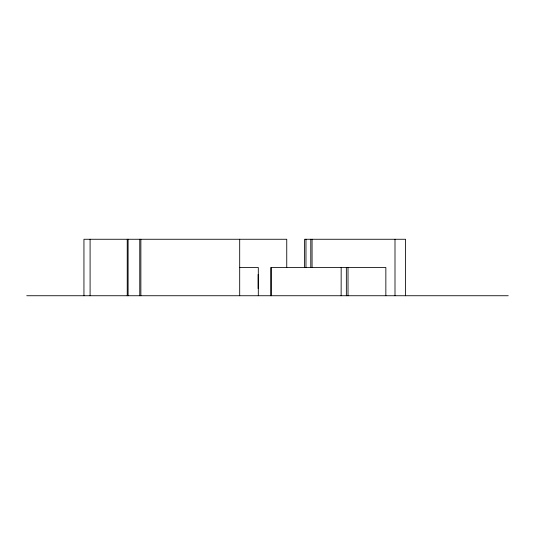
<?xml version="1.0" encoding="UTF-8"?>
<svg xmlns="http://www.w3.org/2000/svg" width="535" height="535" viewBox="0 0 535 535"><rect width="100%" height="100%" fill="white"/><g stroke="black" fill="none" stroke-linecap="round" stroke-linejoin="round"><path stroke-width="0.8" d="M239.366 267.5L258.305 267.5L258.305 295.735M26.75 295.735L508.25 295.735M405.563 295.735L405.563 239.265L304.575 239.265L304.575 267.5M394.997 239.265L394.997 295.735M385.849 295.735L385.849 267.5L270.85 267.5L270.85 295.735M348.017 267.5L348.017 295.735M346.352 267.5L346.352 295.735M341.169 267.5L341.136 295.735M312.065 239.265L312.065 267.5M310.788 239.265L310.788 267.5M305.973 239.265L305.973 267.5M286.747 267.5L286.747 239.265L83.948 239.265L83.948 295.735M271.225 267.5L271.225 295.735M258.144 274.482L258.144 288.599M239.693 239.265L239.693 295.735M140.865 239.265L140.865 295.735M139.762 239.265L139.762 295.735M128.099 239.265L128.099 295.735M127.236 239.265L127.236 295.735M90.094 239.265L90.094 295.735"/></g></svg>
